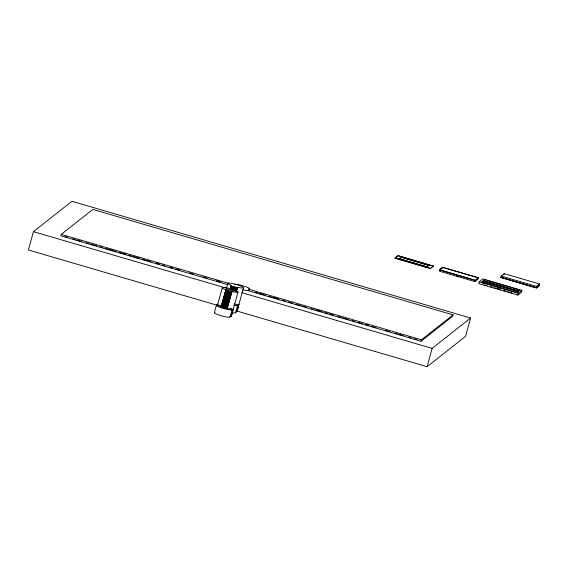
<?xml version="1.0" encoding="UTF-8"?>
<svg xmlns="http://www.w3.org/2000/svg" width="568" height="568" viewBox="0 0 568 568"><rect width="100%" height="100%" fill="white"/><g stroke="black" fill="none" stroke-linecap="round" stroke-linejoin="round"><path stroke-width="0.85" d="M221.151 306.557L223.842 307.835L227.328 308.36M231.169 285.789L235.053 287.316L237.921 287.351A8.165 1.207 15.4 0 0 242.493 286.762A8.165 1.207 15.4 0 0 230.281 283.183A8.165 1.207 15.4 0 0 231.282 285.406L230.473 289.325M236.664 310.959L427.079 366.715L465.554 336.348L470.602 318.023L71.923 201.285L33.448 231.652L28.4 249.977L217.118 305.236M234.534 284.291A8.165 1.207 15.4 0 1 245.312 286.556A8.165 1.207 15.4 0 1 248.606 289.19L248.166 290.653L421.037 341.269L452.625 316.333L453.03 314.871L92.861 209.414L61.266 234.35L60.861 235.812L227.768 284.682M214.427 312.514L216.451 305.172L217.828 304.086M217.594 304.753L222.28 287.742M221.179 306.72L225.702 290.07L227.079 288.984L233.242 290.788C231.325 293.102 227.598 291.306 225.688 290.078M221.279 306.805L225.815 290.326M221.343 306.855L225.879 290.376M226.419 288.338L227.782 283.396M221.421 306.905L225.957 290.425M221.605 307.011L226.05 290.475M221.719 307.068L226.256 290.582M221.839 307.125L226.376 290.639M221.967 307.181L226.504 290.702M222.102 307.238L226.646 290.759M222.251 307.302L226.788 290.816M222.407 307.359L226.944 290.88M222.564 307.423L227.108 290.944M222.734 307.48L227.271 291.001M222.912 307.544L227.448 291.064M223.089 307.6L227.626 291.121M223.274 307.664L227.811 291.185M223.458 307.721L228.002 291.242M223.65 307.778L228.194 291.299M223.842 307.835L228.386 291.356M224.041 307.891L228.577 291.412M224.239 307.948L228.776 291.469M224.431 307.998L228.968 291.519M224.63 308.048L229.167 291.569M224.821 308.097L229.358 291.618M225.013 308.14L229.55 291.661M230.31 289.197L231.503 285.491M225.198 308.183L229.742 291.704M230.409 289.282L231.261 285.938M225.382 308.225L229.926 291.739M230.551 289.375L231.46 286.08M225.567 308.261L230.104 291.774M230.644 289.431L231.552 286.13M230.743 289.481L231.652 286.187M225.737 308.289L230.281 291.81M230.849 289.538L231.758 286.244M225.908 308.317L230.445 291.838M230.97 289.595L231.879 286.3M231.098 289.652L232.007 286.357M226.071 308.346L230.608 291.867M231.24 289.708L232.149 286.414M226.227 308.367L230.764 291.888M231.382 289.772L232.291 286.478M226.369 308.389L230.913 291.909M231.765 289.005L232.447 286.535M226.511 308.403L231.048 291.924M231.929 289.069L232.61 286.599M226.639 308.417L231.183 291.938M226.76 308.424L231.304 291.945M232.092 289.133L232.774 286.655M226.873 308.424L231.51 291.945M232.269 289.19L232.951 286.719M227.058 308.424L231.602 291.945M227.136 308.417L231.744 291.924M232.447 289.254L233.129 286.783M227.264 308.389L231.872 291.867M232.631 289.311L233.313 286.84M232.596 290.198L233.505 286.897M232.788 290.255L233.696 286.961M232.979 290.312L233.888 287.017M233.171 290.369L234.08 287.067M233.597 289.595L234.279 287.124M233.789 289.644L234.47 287.174M233.988 289.694L234.669 287.223M234.179 289.744L234.861 287.273M234.371 289.786L235.053 287.316M234.335 290.653L235.244 287.358M234.52 290.695L235.422 287.401M234.698 290.731L235.606 287.436M234.875 290.766L235.777 287.465M235.038 290.795L235.947 287.5M235.202 290.823L236.111 287.522M235.358 290.844L236.267 287.543M235.507 290.859L236.416 287.564M235.642 290.88L236.551 287.578M235.777 290.887L236.679 287.593M235.897 290.894L236.799 287.6M236.004 290.901L237.012 287.607M236.196 290.894L237.104 287.6M236.274 290.887L237.246 287.585M236.394 290.866L237.374 287.529M236.536 291.412L237.672 287.294M232.035 309.738L230.012 317.079L231.389 315.993L233.412 308.651L232.035 309.738L216.451 305.172M231.474 315.858L238.035 292.037A8.165 1.207 15.4 0 0 226.817 287.855A8.165 1.207 15.4 0 0 225.645 289.701A8.165 1.207 15.4 0 0 238.013 292.108M232.206 312.691A8.165 1.207 15.4 0 0 235.514 312.734L237.538 305.392L238.915 304.306A8.165 1.207 15.4 0 1 234.307 304.029M235.514 312.734L236.891 311.647L238.915 304.306M236.977 311.52L243.537 287.692M395.023 258.206L398.118 255.614L433.356 266.129L430.303 268.536L395.023 258.206L398.118 255.614M430.303 268.536L433.405 265.945M439.504 269.899L442.685 267.336L478.703 277.88L442.664 267.407L439.504 269.899L456.793 274.962M421.037 341.269L421.442 339.806L453.03 314.871M427.079 366.715L432.127 348.39L470.602 318.023M442.976 267.556L439.923 269.963L439.575 271.248L456.438 276.19L456.835 274.827L458.348 275.246M478.703 277.88L475.522 280.45L458.255 275.31L457.993 276.637L474.855 281.579L477.908 279.172L478.256 277.887L475.21 280.294L474.855 281.579M475.522 280.45L458.255 275.31M479.2 281.792L478.696 283.624L517.831 295.083L521.46 292.222L521.964 290.39L482.828 278.931L479.2 281.792L518.335 293.251L521.964 290.39M482.31 282.445L484.149 280.99L484.504 279.704L519.933 290.078L516.305 292.974M483.084 283.233L484.916 281.359L518.548 291.206M501.196 276.055L500.848 277.333L536.128 287.671L539.181 285.264L539.529 283.979L504.249 273.648L501.196 276.055L536.483 286.386L539.529 283.979M498.171 287.82L498.37 287.089L481.437 282.133L484.504 279.704M498.534 288.047L498.385 287.138M503.894 274.926L504.249 273.648M517.831 295.083L518.335 293.251M536.128 287.671L536.483 286.386M536.398 287.962L539.6 285.328L536.398 287.962L500.422 277.269L536.44 287.82M399.027 258.809L401.37 257.219L429.344 265.519L401.37 257.219M399.503 258.688L427.079 266.768L428.946 265.291M482.672 283.127L484.916 281.359M499.322 287.514L516.866 292.506M517.278 292.641L518.399 291.753L484.767 281.906M456.445 276.183L457.971 276.602M248.571 289.19L421.442 339.806M242.28 290.227L243.651 289.999A8.165 1.207 15.4 0 0 249.096 290.532M499.208 287.514L498.81 287.408M499.038 288.338L498.37 288.146M498.832 289.076L498.058 288.835M484.149 280.99L518.74 291.114M398.906 256.04L433.356 266.129M484.873 281.508L489.126 282.757M492.534 283.751L502.737 286.741M506.145 287.735L510.398 288.984M512.095 289.481L516.355 290.724M439.525 269.828L456.814 274.891M399.858 259.058L427.342 267.102L427.079 266.768M395.072 258.021L430.352 268.352M484.483 284.859L487.01 285.597M490.369 286.584L492.896 287.323M494.579 287.813L500.465 289.538M503.823 290.518L506.351 291.256M508.026 291.753L512.23 292.981M61.266 234.35L229.025 283.467M110 249.608L112.542 250.346M123.561 253.576L126.103 254.322M137.122 257.545L139.664 258.291M156.619 263.254L159.161 263.999M170.18 267.223L172.722 267.968M216.791 280.876L219.333 281.614M259.427 293.358L261.969 294.103M272.988 297.327L275.53 298.072M319.599 310.973L322.141 311.718M366.218 324.626L368.76 325.372M65.093 236.572L67.642 237.317M72.747 238.816L75.303 239.561M77.007 240.065L81.26 241.308M86.364 242.806L88.92 243.551M90.617 244.048L96.581 245.795M99.982 246.789L102.538 247.534M105.939 248.535L110.192 249.778M113.6 250.779L116.149 251.525M119.557 252.519L123.81 253.768M128.915 255.259L131.471 256.012M133.175 256.509L137.428 257.751M142.532 259.249L145.088 259.995M146.792 260.492L151.045 261.741M156.15 263.232L158.706 263.985M162.107 264.979L164.663 265.725M169.768 267.223L172.324 267.968M175.725 268.969L179.978 270.212M189.343 272.952L193.596 274.202M202.961 276.943L207.214 278.185M216.578 280.926L220.831 282.175M255.138 292.222L257.695 292.967M259.399 293.464L265.355 295.211M268.756 296.205L271.312 296.957M273.009 297.454L278.973 299.194M282.374 300.195L284.93 300.941M288.331 301.935L292.584 303.184M295.992 304.178L300.245 305.428M301.949 305.925L306.202 307.174M311.307 308.665L313.863 309.411M315.567 309.915L319.819 311.157M324.924 312.656L327.48 313.401M329.184 313.898L333.437 315.148M338.542 316.639L341.098 317.384M342.795 317.888L348.752 319.628M352.16 320.629L354.716 321.374M358.117 322.368L362.37 323.618M365.778 324.612L368.327 325.365M371.735 326.359L375.988 327.601M385.352 330.342L389.605 331.591M394.71 333.089L397.266 333.835M398.97 334.332L403.223 335.574M408.328 337.072L410.884 337.818M414.285 338.819L416.841 339.565M33.448 231.652L226.412 288.154M241.712 292.634L432.127 348.39M229.997 316.681A8.165 1.207 15.4 0 1 221.3 315.794A8.165 1.207 15.4 0 1 214.96 312.357M231.275 315.496A8.165 1.207 15.4 0 1 230.409 316.17M231.233 308.758A8.165 1.207 15.4 0 1 228.308 309.617A8.165 1.207 15.4 0 1 217.764 306.422A8.165 1.207 15.4 0 1 219.362 305.158M220.178 305.286A8.165 1.207 15.4 0 1 220.611 305.364M230.111 308.197A8.165 1.207 15.4 0 1 230.991 308.623M236.65 311.037A8.165 1.207 15.4 0 1 236.891 311.647M237.538 305.392A8.165 1.207 15.4 0 1 233.81 305.279"/></g></svg>
